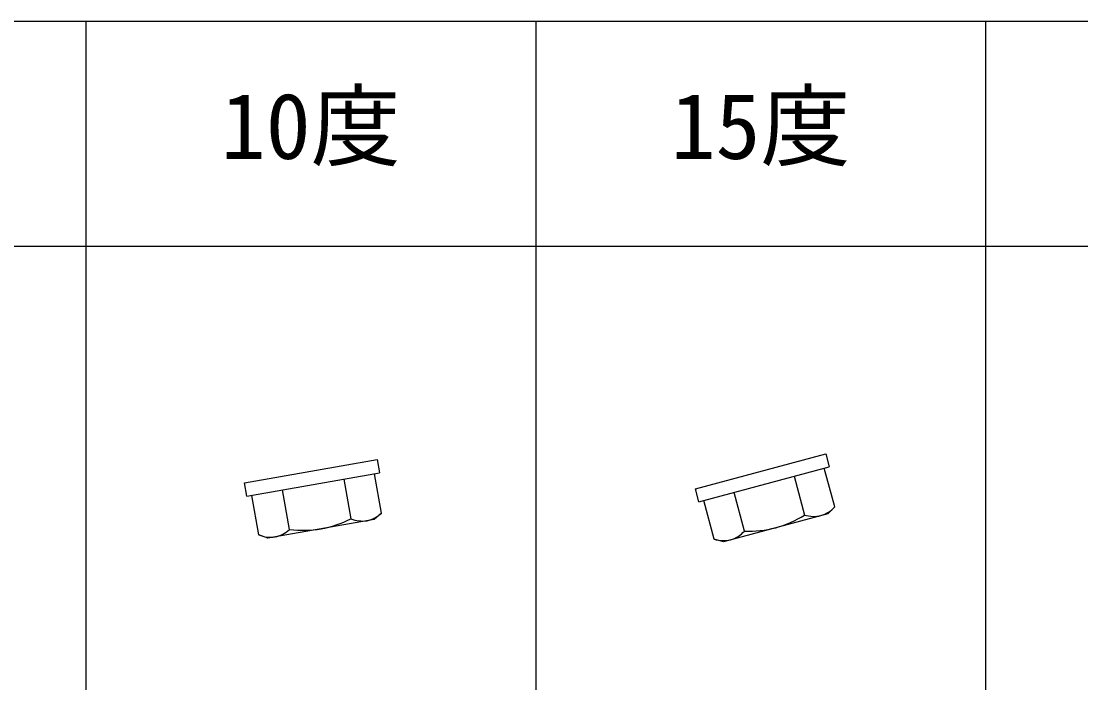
# Model space of a CAD drawing. Units: millimetres, scale not verified. Extents: x -975 to 975, y -650 to 695.
# Drawn here: x -739.4 to -503.8, y 503 to 650 of the extents above; entities that cross this region are included whole.
import ezdxf
from ezdxf.enums import TextEntityAlignment as Align

# ---------------------------------------------------------------- set-up
doc = ezdxf.new("R2010")
doc.units = ezdxf.units.MM
doc.header["$LTSCALE"] = 5
doc.layers.add('0-0', color=3, linetype='Continuous')
doc.layers.add('F-0', color=4, linetype='Continuous')
doc.styles.add('ＭＳ ゴシック', font='')
doc.styles.get('ＭＳ ゴシック').set_extended_font_data('MS Gothic')

msp = doc.modelspace()

# ---------------------------------------------------------------- linework, layer by layer
at = {"layer": '0-0'}
for p, q in [((-560.511, 553.882), (-559.735, 550.985)), ((-660.228, 552.605), (-659.707, 549.65)), ((-689.251, 544.441), (-659.707, 549.65)), ((-659.283, 540.659), (-660.834, 549.452)), ((-588.712, 543.22), (-559.735, 550.985)), ((-558.529, 542.065), (-560.84, 550.688)), ((-667.656, 548.249), (-666.106, 539.456)), ((-567.532, 548.895), (-565.221, 540.272)), ((-686.574, 535.847), (-688.125, 544.64)), ((-679.751, 537.05), (-681.302, 545.843)), ((-578.605, 536.685), (-580.915, 545.309)), ((-585.297, 534.892), (-587.607, 543.516)), ((-558.529, 542.065), (-560.044, 540.549)), ((-659.283, 540.659), (-660.925, 539.281)), ((-560.044, 540.549), (-583.226, 534.337)), ((-660.925, 539.281), (-684.56, 535.114)), ((-684.56, 535.114), (-686.574, 535.847)), ((-583.226, 534.337), (-585.297, 534.892))]:
    msp.add_line(p, q, dxfattribs=at)
for points in [[(-588.712, 543.22), (-589.489, 546.118), (-560.511, 553.882)], [(-689.251, 544.441), (-689.772, 547.395), (-660.228, 552.605)]]:
    msp.add_lwpolyline(points, dxfattribs=at)
for centre, radius, start, end in [((-563.622, 546.752), 6.923, 287.006, 317.375), ((-663.948, 545.773), 6.923, 282.006, 312.375), ((-578.301, 561.248), 24.72, 285.642, 301.946), ((-563.153, 546.875), 6.92, 252.618, 282.994), ((-676.762, 561.589), 24.721, 263.054, 279.358), ((-677.308, 561.493), 24.72, 280.642, 296.946), ((-663.471, 545.854), 6.92, 247.618, 277.994), ((-577.766, 561.391), 24.721, 268.054, 284.358), ((-683.94, 542.248), 6.922, 247.625, 277.995), ((-684.416, 542.161), 6.92, 282.006, 312.382), ((-583.23, 541.498), 6.922, 252.625, 282.995), ((-583.697, 541.37), 6.92, 287.006, 317.382)]:
    msp.add_arc(centre, radius, start, end, dxfattribs=at)
at = {"layer": 'F-0'}
for p, q in [((-725, 650), (-725, -650)), ((-625, 650), (-625, -650)), ((-525, 650), (-525, -650))]:
    msp.add_line(p, q, dxfattribs=at)
at = {"layer": 'F-0', "color": 6}
msp.add_line((-975, 600), (975, 600), dxfattribs=at)
msp.add_lwpolyline([(-975, 650), (975, 650), (975, -650)], dxfattribs=at)

# ---------------------------------------------------------------- texts
at = {"layer": 'F-0', "color": 7, "style": 'ＭＳ ゴシック'}
for s, p in [('10度', (-695, 615)), ('15度', (-595, 615))]:
    msp.add_text(s, height=14.66, dxfattribs=at).set_placement(p, align=Align.BOTTOM_LEFT)

doc.saveas('drawing.dxf')
